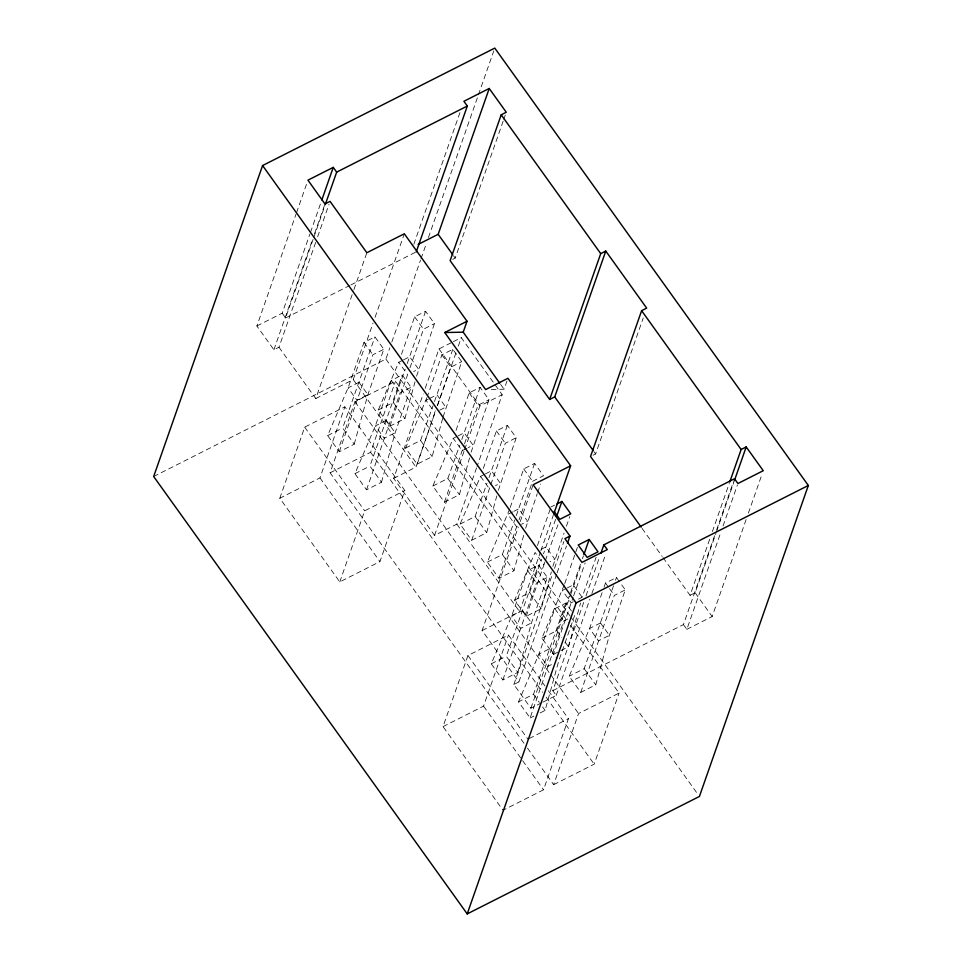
<?xml version="1.0" encoding="UTF-8"?>
<svg xmlns="http://www.w3.org/2000/svg" width="962" height="962" viewBox="0 0 962 962"><rect width="100%" height="100%" fill="white"/><g stroke="black" fill="none" stroke-linecap="round" stroke-linejoin="round"><path stroke-width="0.72" stroke-dasharray="4.81 3.61" d="M354.244 444.191L367.881 394.709L383.802 349.254L374.94 336.892L363.997 342.424L348.076 387.878L327.669 435.606L339.261 451.767L354.244 444.191L342.664 428.03L374.94 336.892M381.517 482.227L395.142 432.732L411.063 387.289L402.2 374.927L391.257 380.459L375.348 425.913L354.93 473.641L366.522 489.802L381.517 482.227L369.925 466.065L402.2 374.927M402.369 360.413L398.725 362.265L378.306 409.992L389.911 426.178L404.906 418.602L415.019 381.818M416.57 376.166L434.439 323.641L425.577 311.279L414.634 316.811L401.13 355.375M426.948 397.546L405.579 448.027L417.159 464.189L432.154 456.613L442.664 418.434M443.061 417.015L461.7 361.676L452.837 349.314L441.907 354.846L427.429 396.164M456.902 436.483L453.246 438.323L432.84 486.063L444.432 502.224L459.415 494.648L469.54 457.876M471.103 452.224L488.973 399.711L480.11 387.349L469.167 392.881L455.663 431.445M484.163 474.519L480.519 476.358L460.101 524.098L471.693 540.259L486.688 532.671L496.813 495.911M498.364 490.259L516.233 437.734L507.371 425.384L496.428 430.916L482.924 469.48M509.716 508.886L487.373 562.121L498.953 578.294L513.948 570.707L524.074 533.946M525.637 528.294L537.229 493.674M517.845 672.39L531.469 622.895L547.39 577.453L538.528 565.091L527.585 570.622L511.676 616.077L491.257 663.804L502.849 679.966L517.845 672.39L506.252 656.228L538.528 565.091M526.226 616.317L543.915 564.79L535.052 552.428L514.634 600.156L526.226 616.317L541.209 608.742L551.346 571.981M552.897 566.329L564.009 533.092M540.103 712.95L545.105 710.425L558.742 660.93L574.651 615.488M560.99 650.565L568.482 646.777L580.555 602.946M602.116 592.688L589.574 628.487L569.167 676.226L580.759 692.387L595.743 684.812L609.379 635.317L625.3 589.874L620.466 583.128M339.261 451.767L372.859 354.786L383.802 349.254M366.522 489.802L400.12 392.821L411.063 387.289M389.911 426.178L407.587 374.627L398.725 362.265M417.159 464.189L434.848 412.662L425.986 400.3L428.415 399.062M444.432 502.224L464.045 445.178M471.693 540.259L490.343 485.966M498.953 578.294L516.642 526.755L520.286 524.915M502.849 679.966L536.447 582.984L547.39 577.453M571.428 610.99L565.788 603.126L554.858 608.657L538.936 654.1L518.53 701.839L530.11 718.001L563.72 621.019L568.578 618.554M564.237 584.944L541.907 638.191L553.487 654.352L573.099 597.306M580.759 692.387L614.357 595.406L625.3 589.874M315.656 242.448L278.968 347.21L273.905 349.771L256.866 325.998L296.031 214.153M296.524 212.734L306.938 183.008M256.866 325.998L282.179 313.203L309.944 233.91M310.449 232.491L320.851 202.766M273.905 349.771L312.578 239.346M314.562 233.682L324.483 205.363M282.179 313.203L285.594 317.953L313.359 238.66M313.852 237.253L324.759 206.096M317.64 236.784L329.04 204.221M279.798 498.244L304.689 427.152L344.853 406.83L404.834 490.512L379.942 561.604L339.778 581.914L279.798 498.244L319.961 477.922L344.853 406.83M278.968 347.21L315.776 398.557L353.463 290.957M353.956 289.538L366.847 252.729M315.776 398.557L353.246 379.605L373.088 322.967M375.072 317.304L404.317 233.778M523.965 743.253L330.086 472.799L354.978 401.707L395.49 381.217L567.544 621.212M413.828 244.288L460.437 111.195M153.667 476.527L385.87 359.079L389.838 347.775M391.811 342.111L420.526 260.137M421.019 258.718L426.467 243.17M428.439 237.518L477.946 96.164M478.439 94.745L493.783 50.926M330.086 472.799L370.598 452.308L395.49 381.217M425.577 311.279L407.179 363.648M409.992 367.737L423.496 329.172L434.439 323.641M339.778 581.914L364.682 510.822L404.834 490.512M452.669 259.355L455.194 258.081L503.294 120.743M503.787 119.324L505.266 115.079M476.563 467.857L456.854 524.134L434.571 535.401L393.674 478.342L423.232 393.939M425.204 388.311L438.997 348.929L452.104 342.292M452.837 349.314L433.453 404.449M437.265 405.772L450.769 367.207L461.7 361.676M393.674 478.342L415.957 467.075L435.666 410.81M437.638 405.182L456.361 351.719M458.333 346.092L461.279 337.662L502.188 394.709L477.056 466.45M480.11 387.349L461.712 439.718M464.526 443.807L478.03 405.242L488.973 399.711M434.571 535.401L464.141 450.986M464.634 449.591L479.906 405.976L502.188 394.709M491.317 389.466L504.1 389.237L506.974 381.036M507.371 425.384L488.973 477.753M490.824 484.595L505.29 443.278L516.233 437.734M510.197 507.503L523.701 468.939L534.631 463.407L543.494 475.769L532.563 481.301L519.059 519.865M534.631 463.407L515.247 518.554M548.436 690.812L568.434 718.698L543.53 789.79L503.018 810.281L443.037 726.611L467.941 655.519L508.453 635.028L544.961 685.966M541.546 702.837L530.88 708.236L513.84 684.463L518.903 681.902L482.094 630.555L518.29 527.2M520.274 521.536L533.164 484.728M537.71 492.303L540.608 484.03M537.457 545.538L550.48 508.357M443.037 726.611L483.549 706.12L508.453 635.028M482.094 630.555L519.564 611.604L540.391 552.14M540.885 550.721L553.282 515.331M555.627 519.348L543.506 553.811M543.915 564.79L544.877 562.036M545.358 560.654L557.9 524.843M566.426 526.202L569.805 516.558M513.84 684.463L552.513 574.025M554.497 568.362L563.912 541.462M593.085 455.23L595.61 453.944L643.205 318.025M518.903 681.902L556.589 574.302M557.082 572.883L566.498 545.983M564.73 583.573L575.336 553.27M575.817 551.899L578.234 545.009M565.788 603.126L533.513 694.251L518.53 701.839M580.483 564.273L569.781 594.612M582.419 558.754L583.381 556M530.88 708.236L570.045 596.38M570.55 594.973L581.457 563.816M573.58 595.935L585.161 562.878M578.463 599.134L582.118 597.282L596.103 557.347M542.881 702.164L556.204 695.43L552.789 690.668L584.03 601.478M586.014 595.815L599.891 556.168M556.204 695.43L589.91 599.146M591.895 593.494L605.783 553.847M604.052 587.169L605.495 583.044L616.438 577.513L619.66 582.01M613.54 585.774L584.162 668.638L569.167 676.226M615.464 580.266L616.438 577.513M527.465 748.123L553.667 784.667L578.559 713.576L619.071 693.085L568.422 622.438M553.667 784.667L594.179 764.177L619.071 693.085M663.01 557.575L690.067 595.334L710.401 537.277M712.373 531.613L729.232 483.477M552.789 690.668L683.441 624.591L714.682 535.389M716.666 529.725L733.525 481.589M690.067 595.334L695.129 592.772L715.956 533.309M716.449 531.89L733.802 482.335M683.441 624.591L686.856 629.34L720.562 533.068M723.051 525.986L737.421 484.932M686.856 629.34L712.169 616.534L746.38 518.843M748.364 513.179L762.253 473.544M378.306 409.992L393.302 402.417L405.194 369.192M405.579 448.027L420.562 440.452L432.96 405.832M432.84 486.063L447.835 478.475L459.728 445.25M460.101 524.098L475.096 516.51L486.988 483.285M487.373 562.121L502.356 554.545L514.754 519.937M514.634 600.156L529.629 592.58L541.522 559.355M541.907 638.191L556.89 630.615L569.288 596.007M285.594 317.953L349.579 285.582M350.914 284.908L416.245 251.864M403.583 359.8L409.656 356.734L418.518 369.095L413.66 371.548M453.415 341.63L461.279 337.662M327.669 435.606L342.664 428.03M429.629 398.448L436.928 394.769L445.791 407.118L437.277 411.423M354.93 473.641L369.925 466.065M458.116 435.87L464.189 432.792L473.051 445.153L468.193 447.619M466.979 448.232L462.109 450.685L453.246 438.323M485.377 473.905L491.45 470.827L500.312 483.189L495.454 485.654M512.65 511.94L507.78 514.393L516.642 526.755M513.864 511.315L518.722 508.862L527.585 521.224L521.5 524.29M550.961 506.974L554.605 505.134M541.125 549.35L545.983 546.897L554.846 559.259L549.987 561.712M565.957 588.612L562.313 590.464L571.175 602.825L573.605 601.587M567.171 587.998L573.256 584.932L582.118 597.282M491.257 663.804L506.252 656.228M553.487 654.352L559.74 651.202M551.442 664.622L547.799 666.462L538.936 654.1L549.879 648.568L557.13 658.681M530.11 718.001L533.862 716.101M529.22 738.527L568.434 718.698M453.487 255.7L455.194 258.081M593.867 451.515L595.61 453.944M695.129 592.772L712.169 616.534M642.051 528.354L662.133 556.361M500.613 384.379L504.1 389.237M438.997 348.929L479.906 405.976M414.634 316.811L423.496 329.172M441.907 354.846L450.769 367.207M469.167 392.881L478.03 405.242M496.428 430.916L505.29 443.278M523.701 468.939L532.563 481.301M605.495 583.044L608.718 587.541M609.523 588.66L614.357 595.406M480.519 476.358L489.381 488.72M385.87 359.079L570.165 616.149M571.031 617.363L697.678 794.023M363.997 342.424L372.859 354.786M391.257 380.459L400.12 392.821M527.585 570.622L536.447 582.984M554.858 608.657L563.72 621.019M393.302 402.417L404.906 418.602M420.562 440.452L432.154 456.613M447.835 478.475L459.415 494.648M475.096 516.51L486.688 532.671M502.356 554.545L513.948 570.707M529.629 592.58L541.209 608.742M556.89 630.615L561.856 637.541M565.163 642.159L568.482 646.777M584.162 668.638L595.743 684.812M353.246 379.605L415.957 467.075M456.854 524.134L519.564 611.604M354.978 401.707L549.759 673.412M550.637 674.627L578.559 713.576M370.598 452.308L542.652 692.303M546.139 697.173L594.179 764.177M533.513 694.251L539.309 702.332M542.616 706.962L545.105 710.425M304.689 427.152L364.682 510.822M467.941 655.519L527.922 739.189M319.961 477.922L379.942 561.604M483.549 706.12L521.801 759.475M522.667 760.689L543.53 789.79M359.018 382.347L348.076 387.878L356.938 400.24L367.881 394.709L359.018 382.347M386.279 420.382L375.348 425.913L384.211 438.275L395.142 432.732L386.279 420.382M522.606 610.545L511.676 616.077L520.538 628.439L531.469 622.895L522.606 610.545M600.516 622.955L589.574 628.487L598.436 640.848L609.379 635.317L600.516 622.955"/><path stroke-width="1.44" d="M262.578 165.548L153.667 476.527L467.219 913.9L699.422 796.452L808.333 485.473L494.781 48.1L262.578 165.548L576.13 602.921L467.219 913.9M321.849 199.928L333.249 167.364L336.664 172.126L325.252 204.69M416.245 251.864L467.316 106.036L463.9 101.287L489.225 88.48L506.265 112.253L501.202 114.815L450.132 260.642L549.651 399.458L554.713 396.897L605.783 251.07L646.68 308.117L641.618 310.678L590.548 456.505L641.185 527.14M418.169 244.42L438.155 234.307L489.225 88.48M499.747 383.165L463.203 332.191L467.027 321.248L404.317 233.778L366.847 252.729L330.038 201.383L324.976 203.944L307.936 180.171L333.249 167.364M549.651 399.458L600.721 253.631L605.783 251.07M553.775 513.912L570.634 465.776L507.924 378.294L485.642 389.574L444.745 332.515L467.027 321.248M556.601 516.594L561.904 501.442L570.767 513.804L559.824 519.336L554.184 511.471M567.496 543.157L569.973 536.074L533.164 484.728L570.634 465.776M583.862 554.629L589.165 539.478L598.027 551.839L587.097 557.371L578.234 545.009L589.165 539.478M600.889 553.342L603.859 544.841L734.511 478.763L737.926 483.513L763.239 470.707L746.199 446.933L741.137 449.494L729.737 482.058M734.295 480.916L746.199 446.933M336.664 172.126L467.316 106.036M557.046 503.908L561.904 501.442M569.973 536.074L564.91 538.636L581.95 562.409L607.275 549.603L603.859 544.841M576.13 602.921L808.333 485.473M444.745 332.515L463.203 332.191M501.202 114.815L600.721 253.631M641.618 310.678L741.137 449.494M438.155 234.307L452.645 254.509M554.713 396.897L593.001 450.312"/></g></svg>
